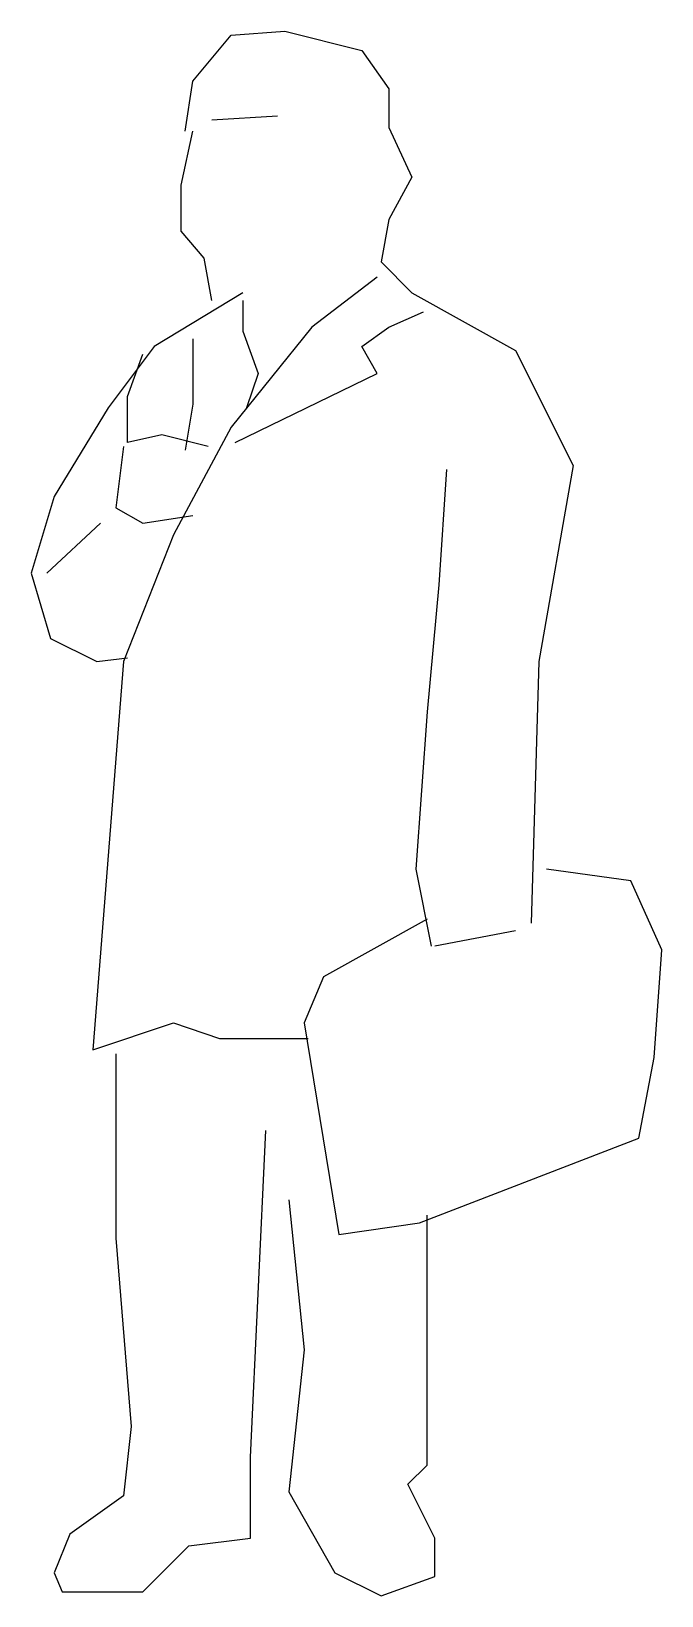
# Model space of a CAD drawing. Extents: x 3804 to 4432, y 15705 to 17265.
import ezdxf

# ---------------------------------------------------------------- set-up
doc = ezdxf.new("R2010")
doc.units = 0
doc.header["$LTSCALE"] = 1270
doc.header["$MEASUREMENT"] = 0
doc.layers.get('0').update_dxf_attribs({"linetype": 'CONTINUOUS'})

msp = doc.modelspace()

# ---------------------------------------------------------------- linework, layer by layer
at = {"linetype": 'CONTINUOUS'}
for p, q in [((4002.9, 17260.8), (4056.5, 17264.7)), ((4056.5, 17264.7), (4133.2, 17245.5)), ((3964.6, 17214.9), (4002.9, 17260.8)), ((4133.2, 17245.5), (4160, 17207.2)), ((3956.9, 17165), (3964.6, 17214.9)), ((4160, 17207.2), (4160, 17168.9)), ((3983.7, 17176.5), (4048.9, 17180.4)), ((3953.1, 17111.4), (3964.6, 17165)), ((4160, 17168.9), (4183, 17119.1)), ((3953.1, 17065.4), (3953.1, 17111.4)), ((4183, 17119.1), (4160, 17076.9)), ((4160, 17076.9), (4152.3, 17034.8)), ((3976.1, 17038.6), (3953.1, 17065.4)), ((3983.7, 16996.4), (3976.1, 17038.6)), ((4152.3, 17034.8), (4183, 17004.1)), ((4148.5, 17019.4), (4083.3, 16969.6)), ((4014.4, 17004.1), (3926.2, 16950.5)), ((4183, 17004.1), (4286.4, 16946.6)), ((4014.4, 16996.4), (4014.4, 16965.8)), ((4160, 16969.6), (4194.5, 16984.9)), ((4083.3, 16969.6), (4002.9, 16870)), ((4133.2, 16950.5), (4160, 16969.6)), ((3964.6, 16958.1), (3964.6, 16893)), ((4014.4, 16965.8), (4029.7, 16923.6)), ((3926.2, 16950.5), (3880.3, 16889.2)), ((3899.4, 16900.6), (3914.8, 16942.8)), ((4148.5, 16923.6), (4133.2, 16950.5)), ((4286.4, 16946.6), (4343.9, 16831.7)), ((4006.7, 16854.7), (4148.5, 16923.6)), ((4029.7, 16923.6), (4018.2, 16889.2)), ((3899.4, 16854.7), (3899.4, 16900.6)), ((3964.6, 16893), (3956.9, 16847)), ((3880.3, 16889.2), (3826.6, 16801)), ((3933.9, 16862.3), (3899.4, 16854.7)), ((3979.9, 16850.8), (3933.9, 16862.3)), ((4002.9, 16870), (3945.4, 16762.7)), ((3895.6, 16850.8), (3887.9, 16789.5)), ((4217.5, 16827.8), (4209.8, 16712.9)), ((4343.9, 16831.7), (4309.4, 16636.3)), ((3826.6, 16801), (3803.6, 16724.4)), ((3887.9, 16789.5), (3914.8, 16774.2)), ((3914.8, 16774.2), (3964.6, 16781.9)), ((3872.6, 16774.2), (3819, 16724.4)), ((3945.4, 16762.7), (3895.6, 16636.3)), ((3803.6, 16724.4), (3822.8, 16659.2)), ((4209.8, 16712.9), (4198.3, 16586.4)), ((3822.8, 16659.2), (3868.8, 16636.3)), ((3895.6, 16636.3), (3864.9, 16249.2)), ((3868.8, 16636.3), (3899.4, 16640.1)), ((4309.4, 16636.3), (4301.8, 16375.7)), ((4198.3, 16586.4), (4186.8, 16429.3)), ((4186.8, 16429.3), (4202.1, 16352.7)), ((4401.4, 16417.8), (4317.1, 16429.3)), ((4432, 16348.9), (4401.4, 16417.8)), ((4198.3, 16379.5), (4094.8, 16322.1)), ((4286.4, 16368), (4206, 16352.7)), ((4424.4, 16241.6), (4432, 16348.9)), ((4094.8, 16322.1), (4075.7, 16276.1)), ((3864.9, 16249.2), (3945.4, 16276.1)), ((3945.4, 16276.1), (3991.4, 16260.7)), ((4075.7, 16276.1), (4110.2, 16065.3)), ((3991.4, 16260.7), (4079.5, 16260.7)), ((3887.9, 16245.4), (3887.9, 16061.5)), ((4409.1, 16161.1), (4424.4, 16241.6)), ((4022, 15843.1), (4037.4, 16168.8)), ((4190.6, 16076.8), (4409.1, 16161.1)), ((4060.4, 16099.8), (4075.7, 15950.4)), ((4198.3, 15835.4), (4198.3, 16084.5)), ((4110.2, 16065.3), (4190.6, 16076.8)), ((3887.9, 16061.5), (3903.3, 15873.7)), ((4075.7, 15950.4), (4060.4, 15808.6)), ((3903.3, 15873.7), (3895.6, 15804.8)), ((4022, 15762.6), (4022, 15843.1)), ((4179.1, 15816.3), (4198.3, 15835.4)), ((4206, 15762.6), (4179.1, 15816.3)), ((3895.6, 15804.8), (3841.9, 15766.4)), ((4060.4, 15808.6), (4106.3, 15728.1)), ((3841.9, 15766.4), (3826.6, 15728.1)), ((3914.8, 15709), (3960.7, 15754.9)), ((3960.7, 15754.9), (4022, 15762.6)), ((4206, 15724.3), (4206, 15762.6)), ((3826.6, 15728.1), (3834.3, 15709)), ((4106.3, 15728.1), (4152.3, 15705.1)), ((4152.3, 15705.1), (4206, 15724.3)), ((3834.3, 15709), (3914.8, 15709))]:
    msp.add_line(p, q, dxfattribs=at)

doc.saveas('drawing.dxf')
